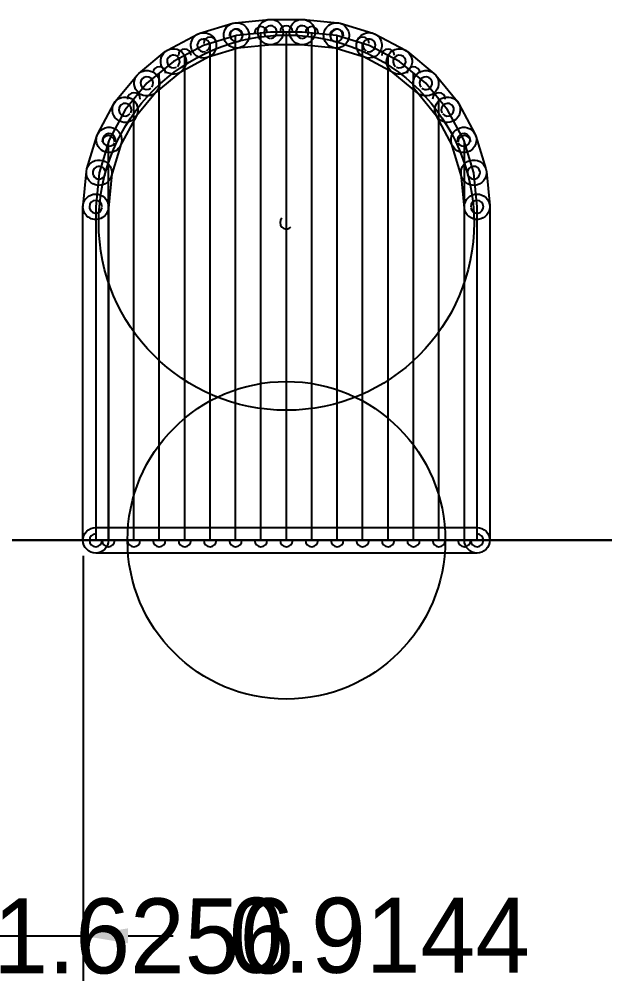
# Model space of a CAD drawing. Extents: x -87.3 to -53.8, y 2.2 to 28.4.
# Drawn here: x -74.715 to -72.375, y 3.836 to 7.699 of the extents above; entities that cross this region are included whole.
import ezdxf

# ---------------------------------------------------------------- set-up
doc = ezdxf.new("R2010")
doc.units = 0
doc.layers.get('0').update_dxf_attribs({"linetype": 'CONTINUOUS'})
doc.layers.get('DEFPOINTS').update_dxf_attribs({"linetype": 'CONTINUOUS'})
for name, color, linetype in [('16', 5, 'CONTINUOUS'), ('17', 3, 'CONTINUOUS'), ('20', 6, 'CONTINUOUS')]:
    doc.layers.add(name, color=color, linetype=linetype)
doc.styles.add('VCDSTYLE33', font='txt', dxfattribs={"width": 0.98})
doc.dimstyles.new('VCDDIMSTYLE01', dxfattribs={"dimtxt": 0.3, "dimasz": 0.18, "dimexe": 0.18, "dimexo": 0.0625, "dimgap": 0.09, "dimtad": 0, "dimtih": 1, "dimtoh": 1, "dimdec": 4, "dimzin": 12, "dimtxsty": 'VCDSTYLE33', "dimsah": 1, "dimcen": 0.09, "dimazin": 3, "dimtfac": 1, "dimtdec": 4, "dimtmove": 0, "dimatfit": 3, "dimtolj": 1, "dimtzin": 0})

# ---------------------------------------------------------------- blocks, each defined once
blk = doc.blocks.new('#POLYLINE_64_')
at = {"layer": '16'}
blk.add_arc((-73.6474, 6.8861), 0.0255, 135, 315, dxfattribs=at)
blk = doc.blocks.new('ROUNDP_17_')
blk.add_circle((0, 0), 0.635)
blk = doc.blocks.new('#POLYLINE_1372_')
at = {"layer": '16'}
blk.add_arc((-74.3586, 5.6161), 0.0254, 180, 0, dxfattribs=at)
blk = doc.blocks.new('#POLYLINE_1373_')
at = {"layer": '16'}
blk.add_arc((-74.3586, 7.2091), 0.0254, 0, 180, dxfattribs=at)
blk = doc.blocks.new('#POLYLINE_1374_')
at = {"layer": '16'}
blk.add_line((-74.3586, 5.6161), (-74.3586, 7.2091), dxfattribs=at)
blk = doc.blocks.new('#POLYLINE_1375_')
at = {"layer": '16'}
blk.add_arc((-74.257, 5.6161), 0.0254, 180, 0, dxfattribs=at)
blk = doc.blocks.new('#POLYLINE_1376_')
at = {"layer": '16'}
blk.add_arc((-74.257, 7.3799), 0.0254, 0, 180, dxfattribs=at)
blk = doc.blocks.new('#POLYLINE_1377_')
at = {"layer": '16'}
blk.add_line((-74.257, 5.6161), (-74.257, 7.3799), dxfattribs=at)
blk = doc.blocks.new('#POLYLINE_1378_')
at = {"layer": '16'}
blk.add_arc((-74.1554, 5.6161), 0.0254, 180, 0, dxfattribs=at)
blk = doc.blocks.new('#POLYLINE_1379_')
at = {"layer": '16'}
blk.add_arc((-74.1554, 7.4841), 0.0254, 0, 180, dxfattribs=at)
blk = doc.blocks.new('#POLYLINE_1380_')
at = {"layer": '16'}
blk.add_line((-74.1554, 5.6161), (-74.1554, 7.4841), dxfattribs=at)
blk = doc.blocks.new('#POLYLINE_1381_')
at = {"layer": '16'}
blk.add_arc((-74.0538, 5.6161), 0.0254, 180, 0, dxfattribs=at)
blk = doc.blocks.new('#POLYLINE_1382_')
at = {"layer": '16'}
blk.add_arc((-74.0538, 7.5545), 0.0254, 0, 180, dxfattribs=at)
blk = doc.blocks.new('#POLYLINE_1383_')
at = {"layer": '16'}
blk.add_line((-74.0538, 5.6161), (-74.0538, 7.5545), dxfattribs=at)
blk = doc.blocks.new('#POLYLINE_1384_')
at = {"layer": '16'}
blk.add_arc((-73.9522, 5.6161), 0.0254, 180, 0, dxfattribs=at)
blk = doc.blocks.new('#POLYLINE_1385_')
at = {"layer": '16'}
blk.add_arc((-73.9522, 7.6028), 0.0254, 0, 180, dxfattribs=at)
blk = doc.blocks.new('#POLYLINE_1386_')
at = {"layer": '16'}
blk.add_line((-73.9522, 5.6161), (-73.9522, 7.6028), dxfattribs=at)
blk = doc.blocks.new('#POLYLINE_1387_')
at = {"layer": '16'}
blk.add_arc((-73.8506, 5.6161), 0.0254, 180, 0, dxfattribs=at)
blk = doc.blocks.new('#POLYLINE_1388_')
at = {"layer": '16'}
blk.add_arc((-73.8506, 7.6336), 0.0254, 0, 180, dxfattribs=at)
blk = doc.blocks.new('#POLYLINE_1389_')
at = {"layer": '16'}
blk.add_line((-73.8506, 5.6161), (-73.8506, 7.6336), dxfattribs=at)
blk = doc.blocks.new('#POLYLINE_1390_')
at = {"layer": '16'}
blk.add_arc((-73.749, 5.6161), 0.0254, 180, 0, dxfattribs=at)
blk = doc.blocks.new('#POLYLINE_1391_')
at = {"layer": '16'}
blk.add_arc((-73.749, 7.6444), 0.0254, 0, 180, dxfattribs=at)
blk = doc.blocks.new('#POLYLINE_1392_')
at = {"layer": '16'}
blk.add_line((-73.749, 5.6161), (-73.749, 7.6444), dxfattribs=at)
blk = doc.blocks.new('#POLYLINE_1393_')
at = {"layer": '16'}
blk.add_arc((-73.6474, 5.6161), 0.0254, 180, 0, dxfattribs=at)
blk = doc.blocks.new('#POLYLINE_1394_')
at = {"layer": '16'}
blk.add_arc((-73.6474, 7.6481), 0.0254, 0, 180, dxfattribs=at)
blk = doc.blocks.new('#POLYLINE_1395_')
at = {"layer": '16'}
blk.add_line((-73.6474, 5.6161), (-73.6474, 7.6481), dxfattribs=at)
blk = doc.blocks.new('#POLYLINE_1396_')
at = {"layer": '16'}
blk.add_arc((-73.5458, 5.6161), 0.0254, 180, 0, dxfattribs=at)
blk = doc.blocks.new('#POLYLINE_1397_')
at = {"layer": '16'}
blk.add_arc((-73.5458, 7.6443), 0.0254, 0, 180, dxfattribs=at)
blk = doc.blocks.new('#POLYLINE_1398_')
at = {"layer": '16'}
blk.add_line((-73.5458, 5.6161), (-73.5458, 7.6443), dxfattribs=at)
blk = doc.blocks.new('#POLYLINE_1399_')
at = {"layer": '16'}
blk.add_arc((-73.4442, 5.6161), 0.0254, 180, 0, dxfattribs=at)
blk = doc.blocks.new('#POLYLINE_1400_')
at = {"layer": '16'}
blk.add_arc((-73.4442, 7.6336), 0.0254, 0, 180, dxfattribs=at)
blk = doc.blocks.new('#POLYLINE_1401_')
at = {"layer": '16'}
blk.add_line((-73.4442, 5.6161), (-73.4442, 7.6336), dxfattribs=at)
blk = doc.blocks.new('#POLYLINE_1402_')
at = {"layer": '16'}
blk.add_arc((-73.3426, 5.6161), 0.0254, 180, 0, dxfattribs=at)
blk = doc.blocks.new('#POLYLINE_1403_')
at = {"layer": '16'}
blk.add_arc((-73.3426, 7.6028), 0.0254, 0, 180, dxfattribs=at)
blk = doc.blocks.new('#POLYLINE_1404_')
at = {"layer": '16'}
blk.add_line((-73.3426, 5.6161), (-73.3426, 7.6028), dxfattribs=at)
blk = doc.blocks.new('#POLYLINE_1405_')
at = {"layer": '16'}
blk.add_arc((-73.241, 5.6161), 0.0254, 180, 0, dxfattribs=at)
blk = doc.blocks.new('#POLYLINE_1406_')
at = {"layer": '16'}
blk.add_arc((-73.241, 7.5545), 0.0254, 0, 180, dxfattribs=at)
blk = doc.blocks.new('#POLYLINE_1407_')
at = {"layer": '16'}
blk.add_line((-73.241, 5.6161), (-73.241, 7.5545), dxfattribs=at)
blk = doc.blocks.new('#POLYLINE_1408_')
at = {"layer": '16'}
blk.add_arc((-73.1394, 5.6161), 0.0254, 180, 0, dxfattribs=at)
blk = doc.blocks.new('#POLYLINE_1409_')
at = {"layer": '16'}
blk.add_arc((-73.1394, 7.4841), 0.0254, 0, 180, dxfattribs=at)
blk = doc.blocks.new('#POLYLINE_1410_')
at = {"layer": '16'}
blk.add_line((-73.1394, 5.6161), (-73.1394, 7.4841), dxfattribs=at)
blk = doc.blocks.new('#POLYLINE_1411_')
at = {"layer": '16'}
blk.add_arc((-73.0378, 5.6161), 0.0254, 180, 0, dxfattribs=at)
blk = doc.blocks.new('#POLYLINE_1412_')
at = {"layer": '16'}
blk.add_arc((-73.0378, 7.3799), 0.0254, 0, 180, dxfattribs=at)
blk = doc.blocks.new('#POLYLINE_1413_')
at = {"layer": '16'}
blk.add_line((-73.0378, 5.6161), (-73.0378, 7.3799), dxfattribs=at)
blk = doc.blocks.new('#POLYLINE_1414_')
at = {"layer": '16'}
blk.add_arc((-72.9362, 5.6161), 0.0254, 180, 0, dxfattribs=at)
blk = doc.blocks.new('#POLYLINE_1415_')
at = {"layer": '16'}
blk.add_arc((-72.9362, 7.2091), 0.0254, 0, 180, dxfattribs=at)
blk = doc.blocks.new('#POLYLINE_1416_')
at = {"layer": '16'}
blk.add_line((-72.9362, 5.6161), (-72.9362, 7.2091), dxfattribs=at)
blk = doc.blocks.new('#POLYLINE_1417_')
at = {"layer": '16'}
blk.add_arc((-74.4094, 5.6161), 0.0254, 90, 270, dxfattribs=at)
blk = doc.blocks.new('#POLYLINE_1418_')
at = {"layer": '16'}
blk.add_arc((-72.8854, 5.6161), 0.0254, 270, 90, dxfattribs=at)
blk = doc.blocks.new('#POLYLINE_1419_')
at = {"layer": '16'}
blk.add_line((-74.4094, 5.6161), (-72.8854, 5.6161), dxfattribs=at)
blk = doc.blocks.new('#POLYLINE_1420_')
at = {"layer": '16'}
blk.add_arc((-74.4094, 6.9496), 0.0254, 0, 180, dxfattribs=at)
blk = doc.blocks.new('#POLYLINE_1421_')
at = {"layer": '16'}
blk.add_arc((-74.4094, 5.6161), 0.0254, 180, 0, dxfattribs=at)
blk = doc.blocks.new('#POLYLINE_1422_')
at = {"layer": '16'}
blk.add_line((-74.4094, 6.9496), (-74.4094, 5.6161), dxfattribs=at)
blk = doc.blocks.new('#POLYLINE_1423_')
at = {"layer": '16'}
blk.add_arc((-74.396, 7.0859), 0.0254, 354.3567, 174.3567, dxfattribs=at)
blk = doc.blocks.new('#POLYLINE_1424_')
at = {"layer": '16'}
blk.add_arc((-74.4094, 6.9496), 0.0254, 174.3567, 354.3567, dxfattribs=at)
blk = doc.blocks.new('#POLYLINE_1425_')
at = {"layer": '16'}
blk.add_line((-74.396, 7.0859), (-74.4094, 6.9496), dxfattribs=at)
blk = doc.blocks.new('#POLYLINE_1426_')
at = {"layer": '16'}
blk.add_arc((-74.3562, 7.2169), 0.0254, 343.0631, 163.0631, dxfattribs=at)
blk = doc.blocks.new('#POLYLINE_1427_')
at = {"layer": '16'}
blk.add_arc((-74.396, 7.0859), 0.0254, 163.1711, 343.1711, dxfattribs=at)
blk = doc.blocks.new('#POLYLINE_1428_')
at = {"layer": '16'}
blk.add_line((-74.3562, 7.2169), (-74.396, 7.0859), dxfattribs=at)
blk = doc.blocks.new('#POLYLINE_1429_')
at = {"layer": '16'}
blk.add_arc((-74.2917, 7.3377), 0.0254, 331.9209, 151.9209, dxfattribs=at)
blk = doc.blocks.new('#POLYLINE_1430_')
at = {"layer": '16'}
blk.add_arc((-74.3562, 7.2169), 0.0254, 151.8214, 331.8214, dxfattribs=at)
blk = doc.blocks.new('#POLYLINE_1431_')
at = {"layer": '16'}
blk.add_line((-74.2917, 7.3377), (-74.3562, 7.2169), dxfattribs=at)
blk = doc.blocks.new('#POLYLINE_1432_')
at = {"layer": '16'}
blk.add_arc((-74.2049, 7.4435), 0.0254, 320.6709, 140.6709, dxfattribs=at)
blk = doc.blocks.new('#POLYLINE_1433_')
at = {"layer": '16'}
blk.add_arc((-74.2917, 7.3377), 0.0254, 140.6709, 320.6709, dxfattribs=at)
blk = doc.blocks.new('#POLYLINE_1434_')
at = {"layer": '16'}
blk.add_line((-74.2048, 7.4435), (-74.2917, 7.3377), dxfattribs=at)
blk = doc.blocks.new('#POLYLINE_1435_')
at = {"layer": '16'}
blk.add_arc((-74.099, 7.5304), 0.0254, 309.3291, 129.3291, dxfattribs=at)
blk = doc.blocks.new('#POLYLINE_1436_')
at = {"layer": '16'}
blk.add_arc((-74.2048, 7.4436), 0.0254, 129.3291, 309.3291, dxfattribs=at)
blk = doc.blocks.new('#POLYLINE_1437_')
at = {"layer": '16'}
blk.add_line((-74.099, 7.5304), (-74.2048, 7.4435), dxfattribs=at)
blk = doc.blocks.new('#POLYLINE_1438_')
at = {"layer": '16'}
blk.add_arc((-73.9782, 7.5949), 0.0254, 298.1786, 118.1786, dxfattribs=at)
blk = doc.blocks.new('#POLYLINE_1439_')
at = {"layer": '16'}
blk.add_arc((-74.099, 7.5304), 0.0254, 118.0791, 298.0791, dxfattribs=at)
blk = doc.blocks.new('#POLYLINE_1440_')
at = {"layer": '16'}
blk.add_line((-73.9782, 7.5949), (-74.099, 7.5304), dxfattribs=at)
blk = doc.blocks.new('#POLYLINE_1441_')
at = {"layer": '16'}
blk.add_arc((-73.8472, 7.6347), 0.0254, 286.8289, 106.8289, dxfattribs=at)
blk = doc.blocks.new('#POLYLINE_1442_')
at = {"layer": '16'}
blk.add_arc((-73.9782, 7.5949), 0.0254, 106.9369, 286.9369, dxfattribs=at)
blk = doc.blocks.new('#POLYLINE_1443_')
at = {"layer": '16'}
blk.add_line((-73.8472, 7.6347), (-73.9782, 7.5949), dxfattribs=at)
blk = doc.blocks.new('#POLYLINE_1444_')
at = {"layer": '16'}
blk.add_arc((-73.7109, 7.6481), 0.0254, 275.6433, 95.6433, dxfattribs=at)
blk = doc.blocks.new('#POLYLINE_1445_')
at = {"layer": '16'}
blk.add_arc((-73.8472, 7.6347), 0.0254, 95.6433, 275.6433, dxfattribs=at)
blk = doc.blocks.new('#POLYLINE_1446_')
at = {"layer": '16'}
blk.add_line((-73.7109, 7.6481), (-73.8472, 7.6347), dxfattribs=at)
blk = doc.blocks.new('#POLYLINE_1447_')
at = {"layer": '16'}
blk.add_arc((-73.5839, 7.6481), 0.0254, 270, 90, dxfattribs=at)
blk = doc.blocks.new('#POLYLINE_1448_')
at = {"layer": '16'}
blk.add_arc((-73.7109, 7.6481), 0.0254, 90, 270, dxfattribs=at)
blk = doc.blocks.new('#POLYLINE_1449_')
at = {"layer": '16'}
blk.add_line((-73.5839, 7.6481), (-73.7109, 7.6481), dxfattribs=at)
blk = doc.blocks.new('#POLYLINE_1450_')
at = {"layer": '16'}
blk.add_arc((-73.4476, 7.6347), 0.0254, 264.3567, 84.3567, dxfattribs=at)
blk = doc.blocks.new('#POLYLINE_1451_')
at = {"layer": '16'}
blk.add_arc((-73.5839, 7.6481), 0.0254, 84.3567, 264.3567, dxfattribs=at)
blk = doc.blocks.new('#POLYLINE_1452_')
at = {"layer": '16'}
blk.add_line((-73.4476, 7.6347), (-73.5839, 7.6481), dxfattribs=at)
blk = doc.blocks.new('#POLYLINE_1453_')
at = {"layer": '16'}
blk.add_arc((-73.3166, 7.5949), 0.0254, 253.0631, 73.0631, dxfattribs=at)
blk = doc.blocks.new('#POLYLINE_1454_')
at = {"layer": '16'}
blk.add_arc((-73.4477, 7.6347), 0.0254, 73.1711, 253.1711, dxfattribs=at)
blk = doc.blocks.new('#POLYLINE_1455_')
at = {"layer": '16'}
blk.add_line((-73.3166, 7.5949), (-73.4476, 7.6347), dxfattribs=at)
blk = doc.blocks.new('#POLYLINE_1456_')
at = {"layer": '16'}
blk.add_arc((-73.1959, 7.5304), 0.0254, 241.9209, 61.9209, dxfattribs=at)
blk = doc.blocks.new('#POLYLINE_1457_')
at = {"layer": '16'}
blk.add_arc((-73.3166, 7.5949), 0.0254, 61.8214, 241.8214, dxfattribs=at)
blk = doc.blocks.new('#POLYLINE_1458_')
at = {"layer": '16'}
blk.add_line((-73.1958, 7.5304), (-73.3166, 7.5949), dxfattribs=at)
blk = doc.blocks.new('#POLYLINE_1459_')
at = {"layer": '16'}
blk.add_arc((-73.09, 7.4436), 0.0254, 230.6709, 50.6709, dxfattribs=at)
blk = doc.blocks.new('#POLYLINE_1460_')
at = {"layer": '16'}
blk.add_arc((-73.1958, 7.5304), 0.0254, 50.6709, 230.6709, dxfattribs=at)
blk = doc.blocks.new('#POLYLINE_1461_')
at = {"layer": '16'}
blk.add_line((-73.09, 7.4435), (-73.1958, 7.5304), dxfattribs=at)
blk = doc.blocks.new('#POLYLINE_1462_')
at = {"layer": '16'}
blk.add_arc((-73.0032, 7.3377), 0.0254, 219.3291, 39.3291, dxfattribs=at)
blk = doc.blocks.new('#POLYLINE_1463_')
at = {"layer": '16'}
blk.add_arc((-73.09, 7.4435), 0.0254, 39.3291, 219.3291, dxfattribs=at)
blk = doc.blocks.new('#POLYLINE_1464_')
at = {"layer": '16'}
blk.add_line((-73.0031, 7.3377), (-73.09, 7.4435), dxfattribs=at)
blk = doc.blocks.new('#POLYLINE_1465_')
at = {"layer": '16'}
blk.add_arc((-72.9386, 7.2169), 0.0254, 208.1786, 28.1786, dxfattribs=at)
blk = doc.blocks.new('#POLYLINE_1466_')
at = {"layer": '16'}
blk.add_arc((-73.0031, 7.3377), 0.0254, 28.0791, 208.0791, dxfattribs=at)
blk = doc.blocks.new('#POLYLINE_1467_')
at = {"layer": '16'}
blk.add_line((-72.9386, 7.2169), (-73.0031, 7.3377), dxfattribs=at)
blk = doc.blocks.new('#POLYLINE_1468_')
at = {"layer": '16'}
blk.add_arc((-72.8988, 7.0859), 0.0254, 196.8289, 16.8289, dxfattribs=at)
blk = doc.blocks.new('#POLYLINE_1469_')
at = {"layer": '16'}
blk.add_arc((-72.9386, 7.2169), 0.0254, 16.9369, 196.9369, dxfattribs=at)
blk = doc.blocks.new('#POLYLINE_1470_')
at = {"layer": '16'}
blk.add_line((-72.8988, 7.0859), (-72.9386, 7.2169), dxfattribs=at)
blk = doc.blocks.new('#POLYLINE_1471_')
at = {"layer": '16'}
blk.add_arc((-72.8854, 6.9496), 0.0254, 185.6433, 5.6433, dxfattribs=at)
blk = doc.blocks.new('#POLYLINE_1472_')
at = {"layer": '16'}
blk.add_arc((-72.8988, 7.0859), 0.0254, 5.6433, 185.6433, dxfattribs=at)
blk = doc.blocks.new('#POLYLINE_1473_')
at = {"layer": '16'}
blk.add_line((-72.8854, 6.9496), (-72.8988, 7.0859), dxfattribs=at)
blk = doc.blocks.new('#POLYLINE_1474_')
at = {"layer": '16'}
blk.add_arc((-72.8854, 5.6161), 0.0254, 180, 0, dxfattribs=at)
blk = doc.blocks.new('#POLYLINE_1475_')
at = {"layer": '16'}
blk.add_arc((-72.8854, 6.9496), 0.0254, 0, 180, dxfattribs=at)
blk = doc.blocks.new('#POLYLINE_1476_')
at = {"layer": '16'}
blk.add_line((-72.8854, 5.6161), (-72.8854, 6.9496), dxfattribs=at)
blk = doc.blocks.new('ROUNDP_24_')
blk.add_circle((0, 0), 0.75)
blk = doc.blocks.new('*D2008')
at = {"color": 0}
for p, q in [((-75.3746, 5.5536), (-75.3746, 3.855)), ((-74.4602, 5.5536), (-74.4602, 3.855)), ((-75.5546, 4.035), (-75.7346, 4.035)), ((-75.3746, 4.035), (-74.4602, 4.035)), ((-74.2802, 4.035), (-74.1002, 4.035))]:
    blk.add_line(p, q, dxfattribs=at)
for points in [[(-75.5546, 4.005), (-75.5546, 4.065), (-75.3746, 4.035)], [(-74.2802, 4.065), (-74.2802, 4.005), (-74.4602, 4.035)]]:
    blk.add_solid(points, dxfattribs=at)
at = {"layer": 'DEFPOINTS', "color": 0}
for p in [(-75.3746, 5.6161), (-74.4602, 5.6161), (-74.4602, 4.035)]:
    blk.add_point(p, dxfattribs=at)
at = {"color": 0, "insert": (-73.2752, 4.035), "char_height": 0.3, "attachment_point": 5, "style": 'VCDSTYLE33'}
blk.add_mtext('\\A1;0.9144', dxfattribs=at)
blk = doc.blocks.new('*D2015')
at = {"color": 0}
for p, q in [((-77.0002, 5.5536), (-77.0002, 3.8525)), ((-75.3746, 5.5549), (-75.3746, 3.8525)), ((-77.1802, 4.0325), (-77.3602, 4.0325)), ((-77.0002, 4.0325), (-75.3746, 4.0325)), ((-75.1946, 4.0325), (-75.0146, 4.0325))]:
    blk.add_line(p, q, dxfattribs=at)
for points in [[(-77.1802, 4.0025), (-77.1802, 4.0625), (-77.0002, 4.0325)], [(-75.1946, 4.0625), (-75.1946, 4.0025), (-75.3746, 4.0325)]]:
    blk.add_solid(points, dxfattribs=at)
at = {"layer": 'DEFPOINTS', "color": 0}
for p in [(-77.0002, 5.6161), (-75.3746, 5.6174), (-75.3746, 4.0325)]:
    blk.add_point(p, dxfattribs=at)
at = {"color": 0, "insert": (-74.2176, 4.0325), "char_height": 0.3, "attachment_point": 5, "style": 'VCDSTYLE33'}
blk.add_mtext('\\A1;1.6256', dxfattribs=at)
blk = doc.blocks.new('ROUNDP_42_')
blk.add_circle((0, 0), 0.635)
blk = doc.blocks.new('ROUNDP_49_')
blk.add_circle((0, 0), 0.75)

msp = doc.modelspace()

# ---------------------------------------------------------------- linework, layer by layer
at = {"layer": '16'}
for points in [[(-73.85222, 7.6852), (-73.71592, 7.6987, -1), (-73.70592, 7.5975), (-73.84222, 7.5841, -1)], [(-73.71092, 7.6989), (-73.58392, 7.6989, -1), (-73.58392, 7.5973), (-73.71092, 7.5973, -1)], [(-73.57892, 7.6987), (-73.44262, 7.6852, -1), (-73.45262, 7.5841), (-73.58892, 7.5975, -1)], [(-73.99292, 7.6435), (-73.86192, 7.6833, -1), (-73.83242, 7.5861), (-73.96352, 7.5463, -1)], [(-73.43292, 7.6833), (-73.30192, 7.6435, -1), (-73.33132, 7.5463), (-73.46242, 7.5861, -1)], [(-74.12292, 7.5752), (-74.00222, 7.6397, -1), (-73.95432, 7.5501), (-74.07502, 7.4856, -1)], [(-73.29262, 7.6397), (-73.17192, 7.5752, -1), (-73.21982, 7.4856), (-73.34052, 7.5501, -1)], [(-74.23702, 7.4828), (-74.13122, 7.5697, -1), (-74.06672, 7.4911), (-74.17262, 7.4042, -1)], [(-73.16362, 7.5697), (-73.05782, 7.4828, -1), (-73.12222, 7.4042), (-73.22812, 7.4911, -1)], [(-74.33102, 7.3699), (-74.24412, 7.4757, -1), (-74.16552, 7.4113), (-74.25242, 7.3054, -1)], [(-73.05072, 7.4757), (-72.96382, 7.3699, -1), (-73.04242, 7.3054), (-73.12932, 7.4113, -1)], [(-74.40102, 7.2409), (-74.33652, 7.3616, -1), (-74.24692, 7.3137), (-74.31142, 7.193, -1)], [(-72.95832, 7.3616), (-72.89382, 7.2409, -1), (-72.98342, 7.193), (-73.04792, 7.3137, -1)], [(-74.44462, 7.1006), (-74.40482, 7.2316, -1), (-74.30762, 7.2022), (-74.34742, 7.0711, -1)], [(-72.89002, 7.2316), (-72.85022, 7.1006, -1), (-72.94742, 7.0711), (-72.98722, 7.2022, -1)], [(-74.46002, 6.9546), (-74.44652, 7.0909, -1), (-74.34542, 7.0809), (-74.35882, 6.9446, -1)], [(-72.84832, 7.0909), (-72.83482, 6.9546, -1), (-72.93602, 6.9446), (-72.94942, 7.0809, -1)], [(-74.46022, 5.6161), (-74.46022, 6.9496, -1), (-74.35862, 6.9496), (-74.35862, 5.6161, -1)], [(-72.83462, 6.9496), (-72.83462, 5.6161, -1), (-72.93622, 5.6161), (-72.93622, 6.9496, -1)], [(-72.88542, 5.5653), (-74.40942, 5.5653, -1), (-74.40942, 5.6669), (-72.88542, 5.6669, -1)]]:
    msp.add_lwpolyline(points, format="xyb", close=True, dxfattribs=at)
at = {"layer": '20'}
msp.add_lwpolyline([(-59.99492, 5.6148), (-77.13992, 5.6148, -1), (-77.13992, 5.6174), (-59.99492, 5.6174, -1)], format="xyb", close=True, dxfattribs=at)

# ---------------------------------------------------------------- block references
at = {"layer": '16'}
for name in ['#POLYLINE_1388_', '#POLYLINE_1445_', '#POLYLINE_1441_', '#POLYLINE_1391_', '#POLYLINE_1448_', '#POLYLINE_1444_', '#POLYLINE_1394_', '#POLYLINE_1451_', '#POLYLINE_1447_', '#POLYLINE_1397_', '#POLYLINE_1454_', '#POLYLINE_1400_', '#POLYLINE_1450_', '#POLYLINE_1442_', '#POLYLINE_1438_', '#POLYLINE_1443_', '#POLYLINE_1385_', '#POLYLINE_1389_', '#POLYLINE_1446_', '#POLYLINE_1392_', '#POLYLINE_1449_', '#POLYLINE_1395_', '#POLYLINE_1452_', '#POLYLINE_1398_', '#POLYLINE_1455_', '#POLYLINE_1401_', '#POLYLINE_1403_', '#POLYLINE_1457_', '#POLYLINE_1453_', '#POLYLINE_1440_', '#POLYLINE_1382_', '#POLYLINE_1386_', '#POLYLINE_1404_', '#POLYLINE_1458_', '#POLYLINE_1406_', '#POLYLINE_1439_', '#POLYLINE_1435_', '#POLYLINE_1383_', '#POLYLINE_1407_', '#POLYLINE_1460_', '#POLYLINE_1456_', '#POLYLINE_1437_', '#POLYLINE_1379_', '#POLYLINE_1461_', '#POLYLINE_1409_', '#POLYLINE_1436_', '#POLYLINE_1432_', '#POLYLINE_1380_', '#POLYLINE_1410_', '#POLYLINE_1463_', '#POLYLINE_1459_', '#POLYLINE_1434_', '#POLYLINE_1464_', '#POLYLINE_1376_', '#POLYLINE_1377_', '#POLYLINE_1412_', '#POLYLINE_1413_', '#POLYLINE_1433_', '#POLYLINE_1429_', '#POLYLINE_1466_', '#POLYLINE_1462_', '#POLYLINE_1431_', '#POLYLINE_1467_', '#POLYLINE_1373_', '#POLYLINE_1430_', '#POLYLINE_1426_', '#POLYLINE_1469_', '#POLYLINE_1415_', '#POLYLINE_1465_', '#POLYLINE_1428_', '#POLYLINE_1374_', '#POLYLINE_1470_', '#POLYLINE_1416_', '#POLYLINE_1423_', '#POLYLINE_1472_', '#POLYLINE_1427_', '#POLYLINE_1425_', '#POLYLINE_1468_', '#POLYLINE_1473_', '#POLYLINE_1420_', '#POLYLINE_1475_', '#POLYLINE_1424_', '#POLYLINE_1422_', '#POLYLINE_1471_', '#POLYLINE_1476_', '#POLYLINE_64_', '#POLYLINE_1417_', '#POLYLINE_1418_', '#POLYLINE_1421_', '#POLYLINE_1419_', '#POLYLINE_1372_', '#POLYLINE_1375_', '#POLYLINE_1378_', '#POLYLINE_1381_', '#POLYLINE_1384_', '#POLYLINE_1387_', '#POLYLINE_1390_', '#POLYLINE_1393_', '#POLYLINE_1396_', '#POLYLINE_1399_', '#POLYLINE_1402_', '#POLYLINE_1405_', '#POLYLINE_1408_', '#POLYLINE_1411_', '#POLYLINE_1414_', '#POLYLINE_1474_']:
    msp.add_blockref(name, (0, 0), dxfattribs=at)
at = {"layer": '17'}
for name, p in [('ROUNDP_24_', (-73.64742, 6.8861)), ('ROUNDP_49_', (-73.64742, 6.8861)), ('ROUNDP_17_', (-73.64742, 5.6161)), ('ROUNDP_42_', (-73.64742, 5.6161))]:
    msp.add_blockref(name, p, dxfattribs=at)

# ---------------------------------------------------------------- dimensions: what is measured, and where the dimension line sits
dim = msp.add_linear_dim(base=(-75.37462, 4.03249), p1=(-77.00022, 5.6161), p2=(-75.37462, 5.6174), dimstyle='VCDDIMSTYLE01')
dim.commit()
dim.dimension.update_dxf_attribs({"geometry": '*D2015', "text_midpoint": (-74.21762, 4.03249)})
dim = msp.add_linear_dim(base=(-74.46022, 4.03503), p1=(-75.37462, 5.6161), p2=(-74.46022, 5.6161), text='0.9144', dimstyle='VCDDIMSTYLE01')
dim.commit()
dim.dimension.update_dxf_attribs({"geometry": '*D2008', "text_midpoint": (-73.27522, 4.03503)})

doc.saveas('drawing.dxf')
